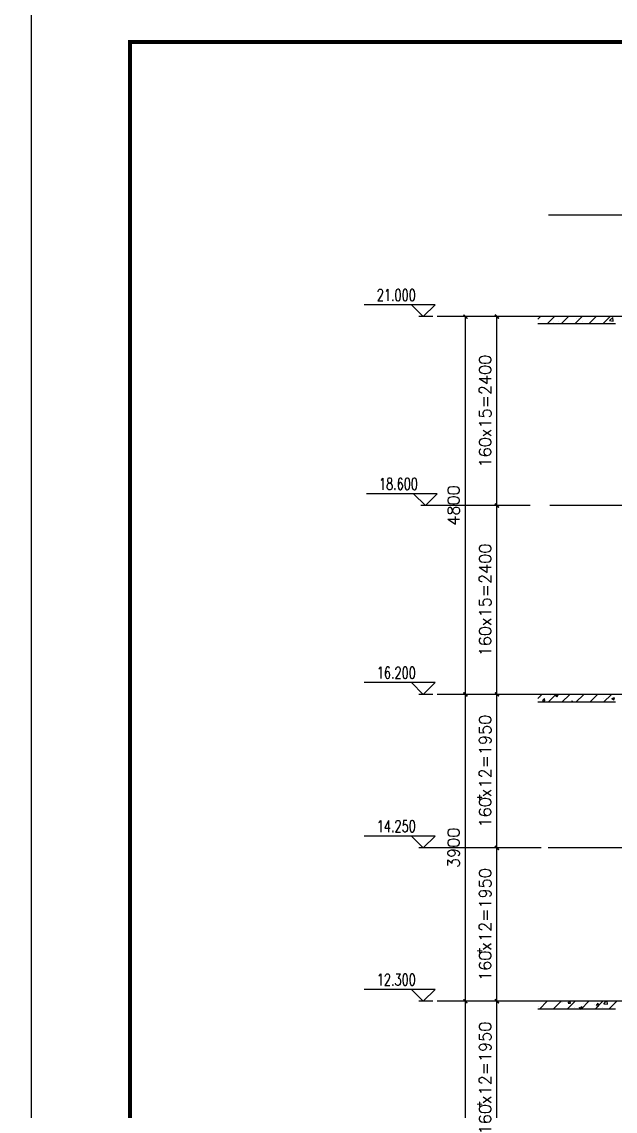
# Model space of a CAD drawing. Extents: x -4968480 to 5598971, y -5343220 to -29066.
# Drawn here: x 269488 to 277029, y -72852 to -59008 of the extents above; entities that cross this region are included whole.
import ezdxf

# ---------------------------------------------------------------- set-up
doc = ezdxf.new("R2010")
doc.units = 0
doc.header["$LTSCALE"] = 1000
doc.header["$MEASUREMENT"] = 0
doc.linetypes.add('CENTER', pattern=[2, 1.25, -0.25, 0.25, -0.25])
doc.layers.get('0').update_dxf_attribs({"linetype": 'CONTINUOUS'})
doc.layers.get('Defpoints').update_dxf_attribs({"linetype": 'CONTINUOUS'})
for name, color, linetype in [('DOTE', 1, 'CENTER'), ('PUB_DIM', 3, 'CONTINUOUS'), ('PUB_TEXT', 7, 'CONTINUOUS'), ('WALL', 2, 'CONTINUOUS')]:
    doc.layers.add(name, color=color, linetype=linetype)
doc.styles.add('_TCH_DIM', font='SIMPLEX', dxfattribs={"bigfont": 'GBCBIG'})
doc.styles.add('宋体', font='GBENOR', dxfattribs={"bigfont": 'GBCBIG'})
doc.dimstyles.new('DIMN', dxfattribs={"dimtxt": 300, "dimasz": 100, "dimexe": 250, "dimexo": 300, "dimgap": 150, "dimtad": 1, "dimdec": 0, "dimzin": 0, "dimdsep": 46, "dimtxsty": '_TCH_DIM', "dimblk": 'ARCHTICK', "dimcen": 0.09, "dimclrt": 7, "dimazin": 2, "dimtfac": 1, "dimtdec": 0, "dimtix": 1, "dimtmove": 2, "dimatfit": 3, "dimldrblk": 'ARCHTICK', "dimfxl": 1, "dimtolj": 1, "dimtzin": 0, "dimarcsym": 0})

# ---------------------------------------------------------------- blocks, each defined once
blk = doc.blocks.new('_ArchTick')
at = {"color": 0, "linetype": 'ByBlock', "const_width": 0.4}
blk.add_lwpolyline([(-0.5, -0.5), (0.5, 0.5)], dxfattribs=at)
blk = doc.blocks.new('*D33')
at = {"layer": 'Defpoints', "color": 0, "transparency": 16777216}
for p in [(275526, -71455), (276238, -71455, -24317), (276238, -73405, -24317)]:
    blk.add_point(p, dxfattribs=at)
at = {"layer": 'PUB_DIM', "color": 0, "lineweight": -2, "transparency": 16777216}
for p, q in [((276088, -71455), (275401, -71455)), ((275526, -73405), (275526, -71455)), ((276088, -73405), (275401, -73405))]:
    blk.add_line(p, q, dxfattribs=at)
at = {"layer": 'PUB_DIM', "color": 0, "lineweight": -2, "transparency": 16777216, "xscale": 50, "yscale": 50, "zscale": 50}
for p, rotation in [((275526, -71455), 90), ((275526, -73405), 270)]:
    blk.add_blockref('_ArchTick', p, dxfattribs=dict(at, rotation=rotation))
at = {"layer": 'PUB_DIM', "color": 7, "transparency": 16777216, "insert": (275376, -72430), "char_height": 150, "attachment_point": 5, "rotation": 90, "style": '_TCH_DIM'}
blk.add_mtext('\\A1;160x12=1950', dxfattribs=at)
blk = doc.blocks.new('*D34')
at = {"layer": 'Defpoints', "color": 0, "transparency": 16777216}
for p in [(275526, -69505), (276238, -69505, -24317), (276238, -71455, -24317)]:
    blk.add_point(p, dxfattribs=at)
at = {"layer": 'PUB_DIM', "color": 0, "lineweight": -2, "transparency": 16777216}
for p, q in [((276088, -69505), (275401, -69505)), ((275526, -71455), (275526, -69505)), ((276088, -71455), (275401, -71455))]:
    blk.add_line(p, q, dxfattribs=at)
at = {"layer": 'PUB_DIM', "color": 0, "lineweight": -2, "transparency": 16777216, "xscale": 50, "yscale": 50, "zscale": 50}
for p, rotation in [((275526, -69505), 90), ((275526, -71455), 270)]:
    blk.add_blockref('_ArchTick', p, dxfattribs=dict(at, rotation=rotation))
at = {"layer": 'PUB_DIM', "color": 7, "transparency": 16777216, "insert": (275376, -70480), "char_height": 150, "attachment_point": 5, "rotation": 90, "style": '_TCH_DIM'}
blk.add_mtext('\\A1;160x12=1950', dxfattribs=at)
blk = doc.blocks.new('*D35')
at = {"layer": 'Defpoints', "color": 0, "transparency": 16777216}
for p in [(275526, -67555), (276238, -67555, -24317), (276238, -69505, -24317)]:
    blk.add_point(p, dxfattribs=at)
at = {"layer": 'PUB_DIM', "color": 0, "lineweight": -2, "transparency": 16777216}
for p, q in [((276088, -67555), (275401, -67555)), ((275526, -69505), (275526, -67555)), ((276088, -69505), (275401, -69505))]:
    blk.add_line(p, q, dxfattribs=at)
at = {"layer": 'PUB_DIM', "color": 0, "lineweight": -2, "transparency": 16777216, "xscale": 50, "yscale": 50, "zscale": 50}
for p, rotation in [((275526, -67555), 90), ((275526, -69505), 270)]:
    blk.add_blockref('_ArchTick', p, dxfattribs=dict(at, rotation=rotation))
at = {"layer": 'PUB_DIM', "color": 7, "transparency": 16777216, "insert": (275376, -68530), "char_height": 150, "attachment_point": 5, "rotation": 90, "style": '_TCH_DIM'}
blk.add_mtext('\\A1;160x12=1950', dxfattribs=at)

msp = doc.modelspace()

# ---------------------------------------------------------------- linework, layer by layer
msp.add_line((276183.4, -61461.6), (281160, -61461.6))
at = {"color": 8}
for p, q in [((276047.5, -62787.9, -24317.3), (276080.3, -62755.1, -24317.3)), ((276047.9, -62847.8, -24317.3), (276047.9, -62847.8, -24317.3)), ((276164.3, -62847.9, -24317.3), (276257.1, -62755.1, -24317.3)), ((276244.3, -62833.1, -24317.3), (276244.3, -62833.1, -24317.3)), ((276304.6, -62812.6, -24317.3), (276304.6, -62812.6, -24317.3)), ((276341.1, -62847.9, -24317.3), (276433.9, -62755.1, -24317.3)), ((276517.9, -62847.9, -24317.3), (276610.6, -62755.1, -24317.3)), ((276535.9, -62783.1, -24317.3), (276535.9, -62783.1, -24317.3)), ((276557.2, -62780.5, -24317.3), (276557.2, -62780.5, -24317.3)), ((276619.6, -62813.7, -24317.3), (276619.6, -62813.7, -24317.3)), ((276694.6, -62847.9, -24317.3), (276787.4, -62755.1, -24317.3)), ((276744.8, -62797.3, -24317.3), (276744.8, -62797.3, -24317.3)), ((276871.4, -62847.9, -24317.3), (276964.2, -62755.1, -24317.3)), ((276934.2, -62772.3, -24317.3), (276934.2, -62772.3, -24317.3)), ((276947.3, -62842.8, -24317.3), (276947.3, -62842.8, -24317.3)), ((276958.4, -62804.6, -24317.3), (276997.3, -62764.1, -24317.3)), ((276958.4, -62804.6, -24317.3), (277002.9, -62811.5, -24317.3)), ((277002.8, -62811.7, -24317.3), (276997.3, -62764.2, -24317.3)), ((276047.5, -67605.9), (276098.3, -67555.1)), ((276175.1, -67655.1), (276275.1, -67555.1)), ((276268.5, -67567.4), (276300.4, -67555.1)), ((276293.3, -67584.4), (276303.1, -67555.1)), ((276351.9, -67655.1), (276451.9, -67555.1)), ((276528.6, -67655.1), (276628.6, -67555.1)), ((276705.4, -67655.1), (276805.4, -67555.1)), ((276882.2, -67655.1), (276982.2, -67555.1)), ((276076.9, -67589.3), (276076.9, -67589.3)), ((276105.4, -67634.4), (276129.5, -67605.6)), ((276105.4, -67634.4), (276135.3, -67637)), ((276135.2, -67637.2), (276129.4, -67605.9)), ((276202.1, -67572.8), (276202.1, -67572.8)), ((276268.5, -67567.4), (276293.3, -67584.2)), ((276472.9, -67655.1), (276488.1, -67637)), ((276491.4, -67655.1), (276488, -67637.2)), ((276766.1, -67645.8), (276766.1, -67645.8)), ((276876.7, -67609.7), (276876.7, -67609.7)), ((276987, -67607.4), (277022, -67594)), ((276987, -67607.4), (277011.9, -67624.2)), ((277011.8, -67624.4), (277022, -67594.2)), ((277025.8, -67608.3), (277025.8, -67608.3)), ((276053.4, -71523.9), (276053.4, -71523.9)), ((276065.6, -71555.1), (276165.6, -71455.1)), ((276088, -71456), (276088, -71456)), ((276242.4, -71555.1), (276342.4, -71455.1)), ((276345, -71473.8), (276345, -71473.8)), ((276354.9, -71467.3), (276354.9, -71467.3)), ((276419.1, -71555.1), (276519.1, -71455.1)), ((276431.8, -71478), (276450.9, -71455.1)), ((276431.8, -71478), (276461.6, -71480.6)), ((276461.6, -71480.8), (276456.8, -71455.1)), ((276506.8, -71531.9), (276506.8, -71531.9)), ((276573, -71536.7), (276608, -71523.3)), ((276573, -71536.7), (276597.9, -71553.5)), ((276595.9, -71555.1), (276695.9, -71455.1)), ((276597.8, -71553.7), (276608, -71523.5)), ((276621.8, -71478.6), (276621.8, -71478.6)), ((276740.6, -71552.6), (276740.6, -71552.6)), ((276763.5, -71496.6), (276763.5, -71496.6)), ((276772.7, -71555.1), (276872.7, -71455.1)), ((276790.4, -71509.3), (276814.5, -71480.6)), ((276790.4, -71509.3), (276820.3, -71512)), ((276820.2, -71512.2), (276814.4, -71480.8)), ((276865.8, -71536.1), (276865.8, -71536.1)), ((276885.5, -71486.4), (276915.5, -71455.1)), ((276885.5, -71486.4), (276930, -71493.3)), ((276888.7, -71489.9), (276888.7, -71489.9)), ((276929.9, -71493.5), (276925.4, -71455.1)), ((276949.5, -71555.1), (277049.5, -71455.1)), ((277016.1, -71464.6), (277016.1, -71464.6))]:
    msp.add_line(p, q, dxfattribs=at)
at = {"elevation": -24317.3}
msp.add_lwpolyline([(269611.7, -88466.1), (269611.7, -58766.1), (311661.7, -58766.1), (311661.7, -88466.1)], close=True, dxfattribs=at)
at = {"const_width": 50, "elevation": -24317.3}
msp.add_lwpolyline([(270861.7, -87966.1), (311161.7, -87966.1), (311161.7, -59266.1), (270861.7, -59266.1)], close=True, dxfattribs=at)
at = {"layer": 'DOTE'}
for p, q in [((278014.5, -62755.1, -24317.3), (274713, -62755.1, -24317.3)), ((283448.3, -65155.1, -34630.5), (274733.2, -65155.1, -34630.5)), ((278014.5, -67555.1, -24317.3), (274713, -67555.1, -24317.3)), ((283428.1, -69505.1, -24317.3), (274713, -69505.1, -24317.3)), ((278014.5, -71455.1, -24317.3), (274713, -71455.1, -24317.3))]:
    msp.add_line(p, q, dxfattribs=at)
at = {"layer": 'PUB_DIM'}
for p, q in [((274739.8, -62605.1, -24317.3), (273839.8, -62605.1, -24317.3)), ((274589.8, -62755.1, -24317.3), (274439.8, -62605.1, -24317.3)), ((274589.8, -62755.1, -24317.3), (274739.8, -62605.1, -24317.3)), ((274713, -62755.1, -24317.3), (274531.5, -62755.1, -24317.3)), ((276100.2, -62755.1), (275000.8, -62755.1)), ((275125.8, -67555.1), (275125.8, -62755.1)), ((275938.1, -62755.1, -22400.2), (275401.3, -62755.1, -22400.2)), ((275526.3, -65155.1, -22400.2), (275526.3, -62755.1, -22400.2)), ((274766.7, -65005.1, -24317.3), (273866.7, -65005.1, -24317.3)), ((274616.7, -65155.1, -24317.3), (274466.7, -65005.1, -24317.3)), ((274616.7, -65155.1, -24317.3), (274766.7, -65005.1, -24317.3)), ((274739.8, -65155.1, -24317.3), (274558.3, -65155.1, -24317.3)), ((275938.1, -65155.1, -22400.2), (275401.3, -65155.1, -22400.2)), ((275938.1, -65155.1), (275401.3, -65155.1)), ((275526.3, -67555.1), (275526.3, -65155.1)), ((274739.8, -67405.1, -24317.3), (273839.8, -67405.1, -24317.3)), ((274589.8, -67555.1, -24317.3), (274439.8, -67405.1, -24317.3)), ((274589.8, -67555.1, -24317.3), (274739.8, -67405.1, -24317.3)), ((274713, -67555.1, -24317.3), (274531.5, -67555.1, -24317.3)), ((276100.2, -67555.1), (275000.8, -67555.1)), ((276100.2, -67555.1), (275000.8, -67555.1)), ((275125.8, -71455.1), (275125.8, -67555.1)), ((275938.1, -67555.1), (275401.3, -67555.1)), ((274739.8, -69355.1, -24317.3), (273839.8, -69355.1, -24317.3)), ((274589.8, -69505.1, -24317.3), (274439.8, -69355.1, -24317.3)), ((274589.8, -69505.1, -24317.3), (274739.8, -69355.1, -24317.3)), ((274713, -69505.1, -24317.3), (274531.5, -69505.1, -24317.3)), ((274739.8, -71305.1, -24317.3), (273839.8, -71305.1, -24317.3)), ((274589.8, -71455.1, -24317.3), (274439.8, -71305.1, -24317.3)), ((274589.8, -71455.1, -24317.3), (274739.8, -71305.1, -24317.3)), ((274713, -71455.1, -24317.3), (274531.5, -71455.1, -24317.3)), ((276100.2, -71455.1), (275000.8, -71455.1)), ((276100.2, -71455.1), (275000.8, -71455.1)), ((275125.8, -75355.1), (275125.8, -71455.1))]:
    msp.add_line(p, q, dxfattribs=at)
at = {"layer": 'WALL'}
for p, q in [((279182.7, -62755.1, -26234.5), (276047.5, -62755.1, -26234.5)), ((277032.7, -62847.9, -26234.5), (276047.5, -62847.9, -26234.5)), ((279182.7, -67555.1, -24317.3), (276047.5, -67555.1, -24317.3)), ((277032.7, -67655.1, -24317.3), (276047.5, -67655.1, -24317.3)), ((279482.7, -71455.1, -24317.3), (276047.5, -71455.1, -24317.3)), ((277032.7, -71555.1, -24317.3), (276047.5, -71555.1, -24317.3))]:
    msp.add_line(p, q, dxfattribs=at)

# ---------------------------------------------------------------- block references
at = {"layer": 'PUB_DIM', "xscale": 50, "yscale": 50, "zscale": 50}
for p, rotation in [((275125.8, -62755.1), 90), ((275526.3, -62755.1, -22400.2), 90), ((275526.3, -65155.1, -22400.2), 270), ((275526.3, -65155.1), 90), ((275125.8, -67555.1), 270), ((275125.8, -67555.1), 90), ((275526.3, -67555.1), 270), ((275125.8, -71455.1), 90), ((275125.8, -71455.1), 270)]:
    msp.add_blockref('_ArchTick', p, dxfattribs=dict(at, rotation=rotation))

# ---------------------------------------------------------------- texts
at = {"style": '宋体'}
for p in [(275262.7, -68922.9, 44800.3), (275262.7, -70872.9, 44800.3), (275262.7, -72822.9, 44800.3)]:
    msp.add_text('+', height=150, dxfattribs=at).set_placement(p)
at = {"layer": 'PUB_DIM', "color": 7, "char_height": 150, "attachment_point": 5, "rotation": 90, "style": '_TCH_DIM'}
for s, insert in [('\\A1;160x15=2400', (275376.3, -63955.1, -22400.2)), ('\\A1;4800', (274975.8, -65155.1)), ('\\A1;160x15=2400', (275376.3, -66355.1)), ('\\A1;3900', (274975.8, -69505.1))]:
    msp.add_mtext(s, dxfattribs=dict(at, insert=insert))
at = {"layer": 'PUB_TEXT', "style": '_TCH_DIM', "width": 0.705882}
for s, p in [('21.000', (273999.8, -62555.1, -24317.3)), ('18.600', (274026.7, -64955.1, -24317.3)), ('16.200', (273999.8, -67355.1, -24317.3)), ('14.250', (273999.8, -69305.1, -24317.3)), ('12.300', (273999.8, -71255.1, -24317.3))]:
    msp.add_text(s, height=148.75, dxfattribs=at).set_placement(p)

# ---------------------------------------------------------------- dimensions: what is measured, and where the dimension line sits
at = {"layer": 'PUB_DIM'}
for p1, p2, picture, middle in [((276238.1, -69505.1, -1917.2), (276238.1, -67555.1, -1917.2), '*D35', (275376.3, -68530.1, 22400.2)), ((276238.1, -71455.1, -1917.2), (276238.1, -69505.1, -1917.2), '*D34', (275376.3, -70480.1, 22400.2)), ((276238.1, -73405.1, -1917.2), (276238.1, -71455.1, -1917.2), '*D33', (275376.3, -72430.1, 22400.2))]:
    dim = msp.add_aligned_dim(p1=p1, p2=p2, distance=711.9, text='160x12=1950', dimstyle='DIMN', override={"dimscale": 0.5}, dxfattribs=at)
    dim.commit()
    dim.dimension.update_dxf_attribs({"geometry": picture, "text_midpoint": middle})

doc.saveas('drawing.dxf')
